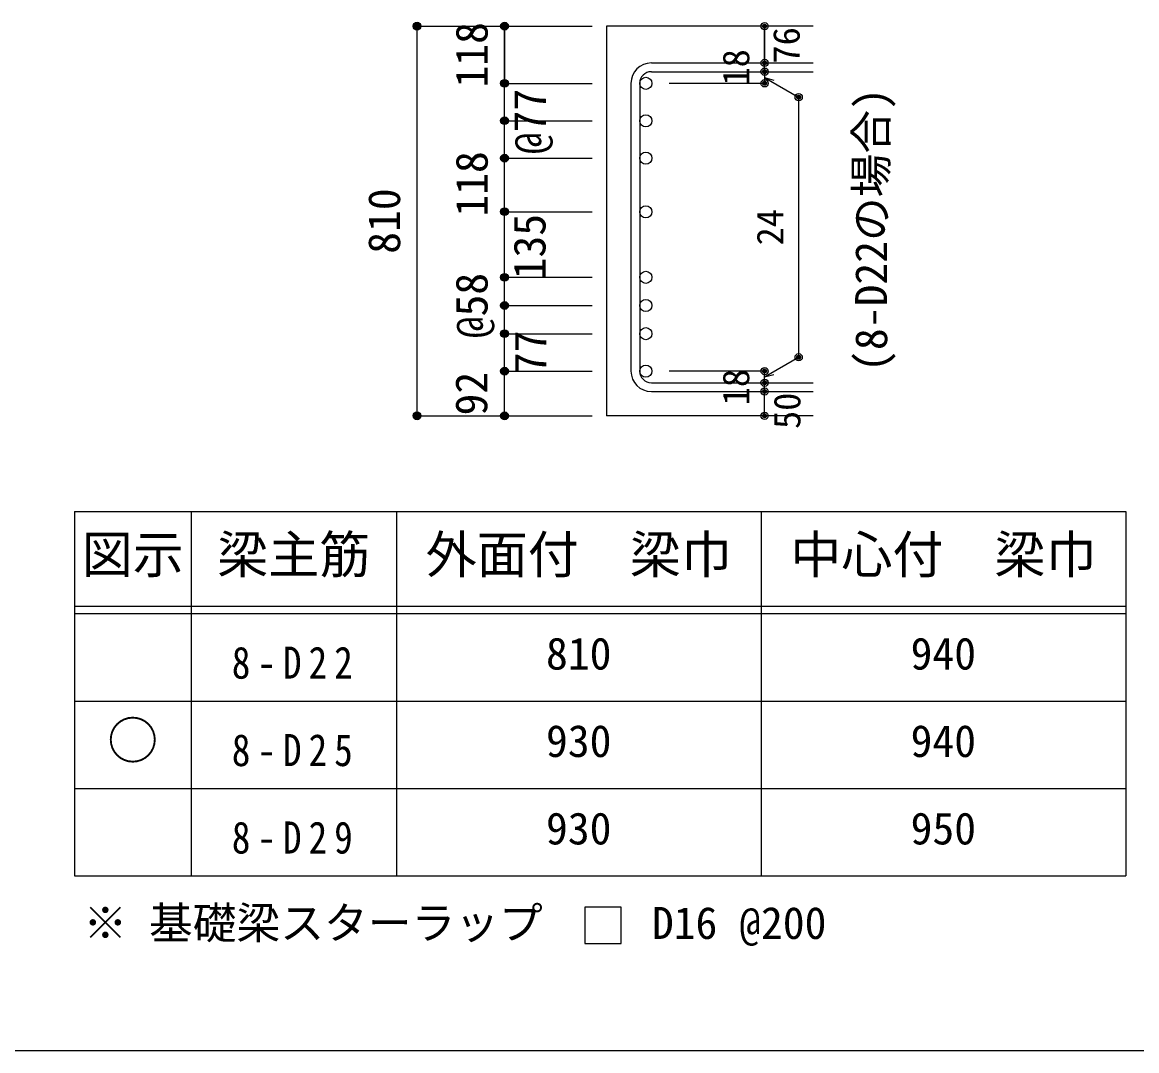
# Model space of a CAD drawing. Units: millimetres at full size, sheet at 1:30, with parts at other scales. Extents: x -5973 to 5954, y -4195 to 4201.
# Drawn here: x 1340 to 3633, y -4195 to -2078 of the extents above; entities that cross this region are included whole.
import ezdxf
from ezdxf.enums import TextEntityAlignment as Align

# ---------------------------------------------------------------- set-up
doc = ezdxf.new("R2010")
doc.units = ezdxf.units.MM
doc.header["$LTSCALE"] = 30
doc.header["$PDMODE"] = 32
doc.header["$PDSIZE"] = 15
for name, color, linetype in [('0-1_躯体線', 2, 'Continuous'), ('0-5_基礎梁筋', 7, 'Continuous'), ('0-6_スタラップ筋', 7, 'Continuous'), ('0-7_文字', 4, 'Continuous'), ('0-D_寸法', 4, 'Continuous'), ('6-7_文字', 7, 'Continuous'), ('6-E_枠', 7, 'Continuous'), ('F-0_枠', 6, 'Continuous')]:
    doc.layers.add(name, color=color, linetype=linetype)
doc.styles.add('ＭＳ ゴシック', font='')
doc.styles.get('ＭＳ ゴシック').set_extended_font_data('MS Gothic')

msp = doc.modelspace()

# ---------------------------------------------------------------- linework, layer by layer
at = {"layer": '0-1_躯体線'}
for p, q in [((2967.44, -2086.27), (2542.44, -2086.27)), ((2542.44, -2086.27), (2542.44, -2888.27)), ((2967.44, -2888.27), (2542.44, -2888.27))]:
    msp.add_line(p, q, dxfattribs=at)
at = {"layer": '0-5_基礎梁筋', "color": 3}
for centre in [(2622.94, -2203.97), (2622.94, -2280.97), (2622.94, -2357.97), (2622.94, -2468.27), (2622.94, -2603.27), (2622.94, -2661.27), (2622.94, -2719.27), (2622.94, -2796.27)]:
    msp.add_circle(centre, 12.5, dxfattribs=at)
at = {"layer": '0-6_スタラップ筋'}
for p, q in [((2634.44, -2161.97), (2967.44, -2161.97)), ((2634.44, -2179.97), (2967.44, -2179.97)), ((2592.44, -2203.97), (2592.44, -2796.27)), ((2610.44, -2203.97), (2610.44, -2796.27)), ((2634.44, -2820.27), (2967.44, -2820.27)), ((2634.44, -2838.27), (2967.44, -2838.27))]:
    msp.add_line(p, q, dxfattribs=at)
for centre, radius, start, end in [((2634.44, -2203.97), 42, 90, 180), ((2634.44, -2203.97), 24, 90, 180), ((2634.44, -2796.27), 42, 180, 270), ((2634.44, -2796.27), 24, 180, 270)]:
    msp.add_arc(centre, radius, start, end, dxfattribs=at)
at = {"layer": '0-D_寸法'}
for p, q in [((2152.44, -2086.27), (2332.44, -2086.27)), ((2152.44, -2086.27), (2332.44, -2086.27)), ((2152.44, -2888.27), (2152.44, -2086.27)), ((2332.44, -2086.27), (2512.44, -2086.27)), ((2332.44, -2086.27), (2512.44, -2086.27)), ((2332.44, -2888.27), (2332.44, -2086.27)), ((2332.44, -2086.27), (2332.44, -2203.97)), ((2867.44, -2161.97), (2867.44, -2086.27)), ((2867.44, -2086.27), (2867.44, -2161.97)), ((2867.44, -2179.97), (2867.44, -2161.97)), ((2867.44, -2179.97), (2867.44, -2203.97)), ((2867.44, -2191.97), (2937.5, -2232.41)), ((2867.44, -2191.97), (2886.76, -2197.14)), ((2332.44, -2203.97), (2512.44, -2203.97)), ((2332.44, -2203.97), (2512.44, -2203.97)), ((2867.44, -2203.97), (2671.35, -2203.97)), ((2937.5, -2232.41), (2937.5, -2767.82)), ((2332.44, -2280.97), (2512.44, -2280.97)), ((2332.44, -2280.97), (2512.44, -2280.97)), ((2332.44, -2357.97), (2512.44, -2357.97)), ((2332.44, -2468.27), (2512.44, -2468.27)), ((2332.44, -2603.27), (2512.44, -2603.27)), ((2332.44, -2603.27), (2512.44, -2603.27)), ((2332.44, -2661.27), (2512.44, -2661.27)), ((2332.44, -2661.27), (2512.44, -2661.27)), ((2332.44, -2719.27), (2512.44, -2719.27)), ((2332.44, -2719.27), (2512.44, -2719.27)), ((2867.44, -2808.27), (2937.5, -2767.82)), ((2332.44, -2796.27), (2512.44, -2796.27)), ((2867.44, -2796.27), (2671.35, -2796.27)), ((2867.44, -2820.27), (2867.44, -2796.27)), ((2867.44, -2808.27), (2886.76, -2803.09)), ((2867.44, -2838.27), (2867.44, -2820.27)), ((2867.44, -2888.27), (2867.44, -2838.27)), ((2152.44, -2888.27), (2332.44, -2888.27)), ((2332.44, -2888.27), (2512.44, -2888.27))]:
    msp.add_line(p, q, dxfattribs=at)
for centre, radius in [((2152.44, -2086.27), 8), ((2152.44, -2086.27), 7.2), ((2152.44, -2086.27), 6.4), ((2152.44, -2086.27), 5.6), ((2152.44, -2086.27), 4.8), ((2152.44, -2086.27), 4), ((2152.44, -2086.27), 3.2), ((2152.44, -2086.27), 2.4), ((2152.44, -2086.27), 1.6), ((2152.44, -2086.27), 0.8), ((2332.44, -2086.27), 8), ((2332.44, -2086.27), 7.2), ((2332.44, -2086.27), 6.4), ((2332.44, -2086.27), 5.6), ((2332.44, -2086.27), 4.8), ((2332.44, -2086.27), 4), ((2332.44, -2086.27), 3.2), ((2332.44, -2086.27), 2.4), ((2332.44, -2086.27), 1.6), ((2332.44, -2086.27), 0.8), ((2867.44, -2086.27), 4), ((2867.44, -2086.27), 3.6), ((2867.44, -2086.27), 3.2), ((2867.44, -2086.27), 2.8), ((2867.44, -2086.27), 2.4), ((2867.44, -2086.27), 2), ((2867.44, -2086.27), 1.6), ((2867.44, -2086.27), 1.2), ((2867.44, -2086.27), 0.8), ((2867.44, -2086.27), 0.4), ((2867.44, -2161.97), 4), ((2867.44, -2179.97), 4), ((2867.44, -2161.97), 3.6), ((2867.44, -2179.97), 3.6), ((2867.44, -2161.97), 3.2), ((2867.44, -2179.97), 3.2), ((2867.44, -2161.97), 2.8), ((2867.44, -2179.97), 2.8), ((2867.44, -2161.97), 2.4), ((2867.44, -2179.97), 2.4), ((2867.44, -2161.97), 2), ((2867.44, -2161.97), 1.6), ((2867.44, -2161.97), 1.2), ((2867.44, -2161.97), 0.8), ((2867.44, -2161.97), 0.4), ((2332.44, -2203.97), 8), ((2332.44, -2203.97), 7.2), ((2332.44, -2203.97), 6.4), ((2332.44, -2203.97), 5.6), ((2332.44, -2203.97), 4.8), ((2332.44, -2203.97), 4), ((2867.44, -2203.97), 4), ((2867.44, -2203.97), 3.6), ((2867.44, -2179.97), 2), ((2867.44, -2179.97), 1.6), ((2867.44, -2179.97), 1.2), ((2867.44, -2179.97), 0.8), ((2867.44, -2179.97), 0.4), ((2332.44, -2203.97), 3.2), ((2332.44, -2203.97), 2.4), ((2332.44, -2203.97), 1.6), ((2332.44, -2203.97), 0.8), ((2867.44, -2203.97), 3.2), ((2867.44, -2203.97), 2.8), ((2867.44, -2203.97), 2.4), ((2867.44, -2203.97), 2), ((2867.44, -2203.97), 1.6), ((2867.44, -2203.97), 1.2), ((2867.44, -2203.97), 0.8), ((2867.44, -2203.97), 0.4), ((2937.5, -2232.41), 4), ((2937.5, -2232.41), 3.6), ((2937.5, -2232.41), 3.2), ((2937.5, -2232.41), 2.8), ((2937.5, -2232.41), 2.4), ((2937.5, -2232.41), 2), ((2937.5, -2232.41), 1.6), ((2937.5, -2232.41), 1.2), ((2937.5, -2232.41), 0.8), ((2937.5, -2232.41), 0.4), ((2332.44, -2280.97), 8), ((2332.44, -2280.97), 7.2), ((2332.44, -2280.97), 6.4), ((2332.44, -2280.97), 5.6), ((2332.44, -2280.97), 4.8), ((2332.44, -2280.97), 4), ((2332.44, -2280.97), 3.2), ((2332.44, -2280.97), 2.4), ((2332.44, -2280.97), 1.6), ((2332.44, -2280.97), 0.8), ((2332.44, -2357.97), 8), ((2332.44, -2357.97), 7.2), ((2332.44, -2357.97), 6.4), ((2332.44, -2357.97), 5.6), ((2332.44, -2357.97), 4.8), ((2332.44, -2357.97), 4), ((2332.44, -2357.97), 3.2), ((2332.44, -2357.97), 2.4), ((2332.44, -2357.97), 1.6), ((2332.44, -2357.97), 0.8), ((2332.44, -2468.27), 8), ((2332.44, -2468.27), 7.2), ((2332.44, -2468.27), 6.4), ((2332.44, -2468.27), 5.6), ((2332.44, -2468.27), 4.8), ((2332.44, -2468.27), 4), ((2332.44, -2468.27), 3.2), ((2332.44, -2468.27), 2.4), ((2332.44, -2468.27), 1.6), ((2332.44, -2468.27), 0.8), ((2332.44, -2603.27), 8), ((2332.44, -2603.27), 8), ((2332.44, -2603.27), 7.2), ((2332.44, -2603.27), 7.2), ((2332.44, -2603.27), 6.4), ((2332.44, -2603.27), 6.4), ((2332.44, -2603.27), 5.6), ((2332.44, -2603.27), 5.6), ((2332.44, -2603.27), 4.8), ((2332.44, -2603.27), 4.8), ((2332.44, -2603.27), 4), ((2332.44, -2603.27), 4), ((2332.44, -2603.27), 3.2), ((2332.44, -2603.27), 3.2), ((2332.44, -2603.27), 2.4), ((2332.44, -2603.27), 2.4), ((2332.44, -2603.27), 1.6), ((2332.44, -2603.27), 1.6), ((2332.44, -2603.27), 0.8), ((2332.44, -2603.27), 0.8), ((2332.44, -2661.27), 8), ((2332.44, -2661.27), 7.2), ((2332.44, -2661.27), 7.2), ((2332.44, -2661.27), 6.4), ((2332.44, -2661.27), 6.4), ((2332.44, -2661.27), 5.6), ((2332.44, -2661.27), 5.6), ((2332.44, -2661.27), 4.8), ((2332.44, -2661.27), 4.8), ((2332.44, -2661.27), 4), ((2332.44, -2661.27), 4), ((2332.44, -2661.27), 3.2), ((2332.44, -2661.27), 3.2), ((2332.44, -2661.27), 2.4), ((2332.44, -2661.27), 2.4), ((2332.44, -2661.27), 1.6), ((2332.44, -2661.27), 1.6), ((2332.44, -2661.27), 0.8), ((2332.44, -2661.27), 0.8), ((2332.44, -2719.27), 8), ((2332.44, -2719.27), 7.2), ((2332.44, -2719.27), 7.2), ((2332.44, -2719.27), 6.4), ((2332.44, -2719.27), 6.4), ((2332.44, -2719.27), 5.6), ((2332.44, -2719.27), 5.6), ((2332.44, -2719.27), 4.8), ((2332.44, -2719.27), 4.8), ((2332.44, -2719.27), 4), ((2332.44, -2719.27), 4), ((2332.44, -2719.27), 3.2), ((2332.44, -2719.27), 3.2), ((2332.44, -2719.27), 2.4), ((2332.44, -2719.27), 2.4), ((2332.44, -2719.27), 1.6), ((2332.44, -2719.27), 1.6), ((2332.44, -2719.27), 0.8), ((2332.44, -2719.27), 0.8), ((2937.5, -2767.82), 4), ((2937.5, -2767.82), 3.6), ((2937.5, -2767.82), 3.2), ((2937.5, -2767.82), 2.8), ((2937.5, -2767.82), 2.4), ((2937.5, -2767.82), 2), ((2937.5, -2767.82), 1.6), ((2937.5, -2767.82), 1.2), ((2937.5, -2767.82), 0.8), ((2937.5, -2767.82), 0.4), ((2332.44, -2796.27), 8), ((2332.44, -2796.27), 7.2), ((2332.44, -2796.27), 6.4), ((2332.44, -2796.27), 5.6), ((2332.44, -2796.27), 4.8), ((2332.44, -2796.27), 4), ((2332.44, -2796.27), 3.2), ((2332.44, -2796.27), 2.4), ((2332.44, -2796.27), 1.6), ((2332.44, -2796.27), 0.8), ((2867.44, -2796.27), 4), ((2867.44, -2796.27), 3.6), ((2867.44, -2796.27), 3.2), ((2867.44, -2796.27), 2.8), ((2867.44, -2796.27), 2.4), ((2867.44, -2796.27), 2), ((2867.44, -2796.27), 1.6), ((2867.44, -2796.27), 1.2), ((2867.44, -2796.27), 0.8), ((2867.44, -2796.27), 0.4), ((2867.44, -2820.27), 4), ((2867.44, -2820.27), 3.6), ((2867.44, -2820.27), 3.2), ((2867.44, -2820.27), 2.8), ((2867.44, -2820.27), 2.4), ((2867.44, -2820.27), 2), ((2867.44, -2820.27), 1.6), ((2867.44, -2820.27), 1.2), ((2867.44, -2820.27), 0.8), ((2867.44, -2838.27), 4), ((2867.44, -2838.27), 3.6), ((2867.44, -2838.27), 3.2), ((2867.44, -2838.27), 2.8), ((2867.44, -2838.27), 2.4), ((2867.44, -2838.27), 2), ((2867.44, -2838.27), 1.6), ((2867.44, -2838.27), 1.2), ((2867.44, -2838.27), 0.8), ((2867.44, -2820.27), 0.4), ((2867.44, -2838.27), 0.4), ((2152.44, -2888.27), 8), ((2152.44, -2888.27), 7.2), ((2152.44, -2888.27), 6.4), ((2152.44, -2888.27), 5.6), ((2152.44, -2888.27), 4.8), ((2152.44, -2888.27), 4), ((2152.44, -2888.27), 3.2), ((2152.44, -2888.27), 2.4), ((2152.44, -2888.27), 1.6), ((2152.44, -2888.27), 0.8), ((2332.44, -2888.27), 8), ((2332.44, -2888.27), 7.2), ((2332.44, -2888.27), 6.4), ((2332.44, -2888.27), 5.6), ((2332.44, -2888.27), 4.8), ((2332.44, -2888.27), 4), ((2332.44, -2888.27), 3.2), ((2332.44, -2888.27), 2.4), ((2332.44, -2888.27), 1.6), ((2332.44, -2888.27), 0.8), ((2867.44, -2888.27), 4), ((2867.44, -2888.27), 3.6), ((2867.44, -2888.27), 3.2), ((2867.44, -2888.27), 2.8), ((2867.44, -2888.27), 2.4), ((2867.44, -2888.27), 2), ((2867.44, -2888.27), 1.6), ((2867.44, -2888.27), 1.2), ((2867.44, -2888.27), 0.8), ((2867.44, -2888.27), 0.4)]:
    msp.add_circle(centre, radius, dxfattribs=at)
at = {"layer": '0-D_寸法', "color": 7}
for p in [(2152.44, -2086.27), (2332.44, -2086.27), (2867.44, -2086.27), (2867.44, -2161.97), (2867.44, -2179.97), (2332.44, -2203.97), (2867.44, -2203.97), (2937.5, -2232.41), (2332.44, -2280.97), (2332.44, -2357.97), (2332.44, -2357.97), (2332.44, -2468.27), (2332.44, -2468.27), (2332.44, -2603.27), (2332.44, -2603.27), (2332.44, -2661.27), (2332.44, -2661.27), (2332.44, -2719.27), (2332.44, -2719.27), (2937.5, -2767.82), (2332.44, -2796.27), (2332.44, -2796.27), (2867.44, -2796.27), (2867.44, -2820.27), (2867.44, -2838.27), (2152.44, -2888.27), (2152.44, -2888.27), (2332.44, -2888.27), (2332.44, -2888.27), (2867.44, -2888.27)]:
    msp.add_point(p, dxfattribs=at)
at = {"layer": '6-7_文字'}
msp.add_lwpolyline([(2497.59, -3974.7), (2572.59, -3974.7), (2572.59, -3899.7), (2497.59, -3899.7)], close=True, dxfattribs=at)
at = {"layer": '6-E_枠', "color": 3}
for p, q in [((1447.71, -3085.43), (1447.71, -3835.43)), ((1447.71, -3085.43), (3610.24, -3085.43)), ((3610.24, -3085.43), (3610.24, -3835.43)), ((1447.71, -3835.43), (3610.24, -3835.43))]:
    msp.add_line(p, q, dxfattribs=at)
at = {"layer": '6-E_枠'}
for p, q in [((1687.71, -3085.43), (1687.71, -3835.43)), ((2110.24, -3085.43), (2110.24, -3835.43)), ((2860.24, -3085.43), (2860.24, -3835.43)), ((1447.71, -3280.43), (3610.24, -3280.43)), ((1447.71, -3295.43), (3610.24, -3295.43)), ((1447.71, -3475.43), (3610.24, -3475.43)), ((1447.71, -3655.43), (3610.24, -3655.43))]:
    msp.add_line(p, q, dxfattribs=at)
at = {"layer": 'F-0_枠'}
msp.add_lwpolyline([(5954.1, -4195.24), (590.94, -4195.24), (-5972.88, -4195.24)], dxfattribs=at)

# ---------------------------------------------------------------- texts
at = {"layer": '0-7_文字', "color": 7, "style": 'ＭＳ ゴシック'}
msp.add_text('(8-D22の場合)', height=65.98, rotation=90, dxfattribs=at).set_placement((3139.32, -2797.94), align=Align.BOTTOM_LEFT)
at = {"layer": '0-D_寸法', "style": 'ＭＳ ゴシック'}
for s, height, p in [('118', 65.98, (2317.44, -2212.62)), ('76', 54.99, (2956.17, -2163.16)), ('18', 54.99, (2852.44, -2208.47)), ('@77', 65.98, (2437.44, -2349.97)), ('118', 65.98, (2317.55, -2478.37)), ('810', 65.98, (2137.44, -2554.77)), ('24', 54.99, (2922.5, -2537.62)), ('135', 65.98, (2436.6, -2607.42)), ('@58', 65.98, (2317.44, -2728.77)), ('77', 65.98, (2438.27, -2802.43)), ('18', 54.99, (2852.44, -2866.77)), ('92', 65.98, (2316.75, -2887.56)), ('50', 54.99, (2957.6, -2915.44))]:
    msp.add_text(s, height=height, rotation=90, dxfattribs=at).set_placement(p, align=Align.BOTTOM_LEFT)
at = {"layer": '6-7_文字', "color": 2, "style": 'ＭＳ ゴシック'}
for s, p in [('図示', (1462.71, -3235.43)), ('梁主筋', (1741.48, -3235.43)), ('外面付\u3000梁巾', (2170.24, -3235.43)), ('中心付\u3000梁巾', (2920.24, -3235.43)), ('○', (1515.21, -3617.93))]:
    msp.add_text(s, height=76.98, dxfattribs=at).set_placement(p, align=Align.BOTTOM_LEFT)
at = {"layer": '6-7_文字', "style": 'ＭＳ ゴシック'}
for s, p in [('810', (2417.74, -3430.43)), ('940', (3167.74, -3430.43)), ('930', (2417.74, -3610.43)), ('940', (3167.74, -3610.43)), ('930', (2417.74, -3790.43)), ('950', (3167.74, -3790.43)), ('※ 基礎梁スターラップ     D16 @200', (1466.27, -3985.01))]:
    msp.add_text(s, height=65.98, dxfattribs=at).set_placement(p, align=Align.BOTTOM_LEFT)
at = {"layer": '6-7_文字', "char_height": 65.98, "attachment_point": 7, "style": 'ＭＳ ゴシック'}
for s, insert in [('\\T1.38;\\W0.85;8-D22', (1771.48, -3430.43)), ('\\T1.38;\\W0.85;8-D25', (1771.48, -3610.43)), ('\\T1.38;\\W0.85;8-D29', (1771.48, -3790.43))]:
    msp.add_mtext(s, dxfattribs=dict(at, insert=insert))

doc.saveas('drawing.dxf')
